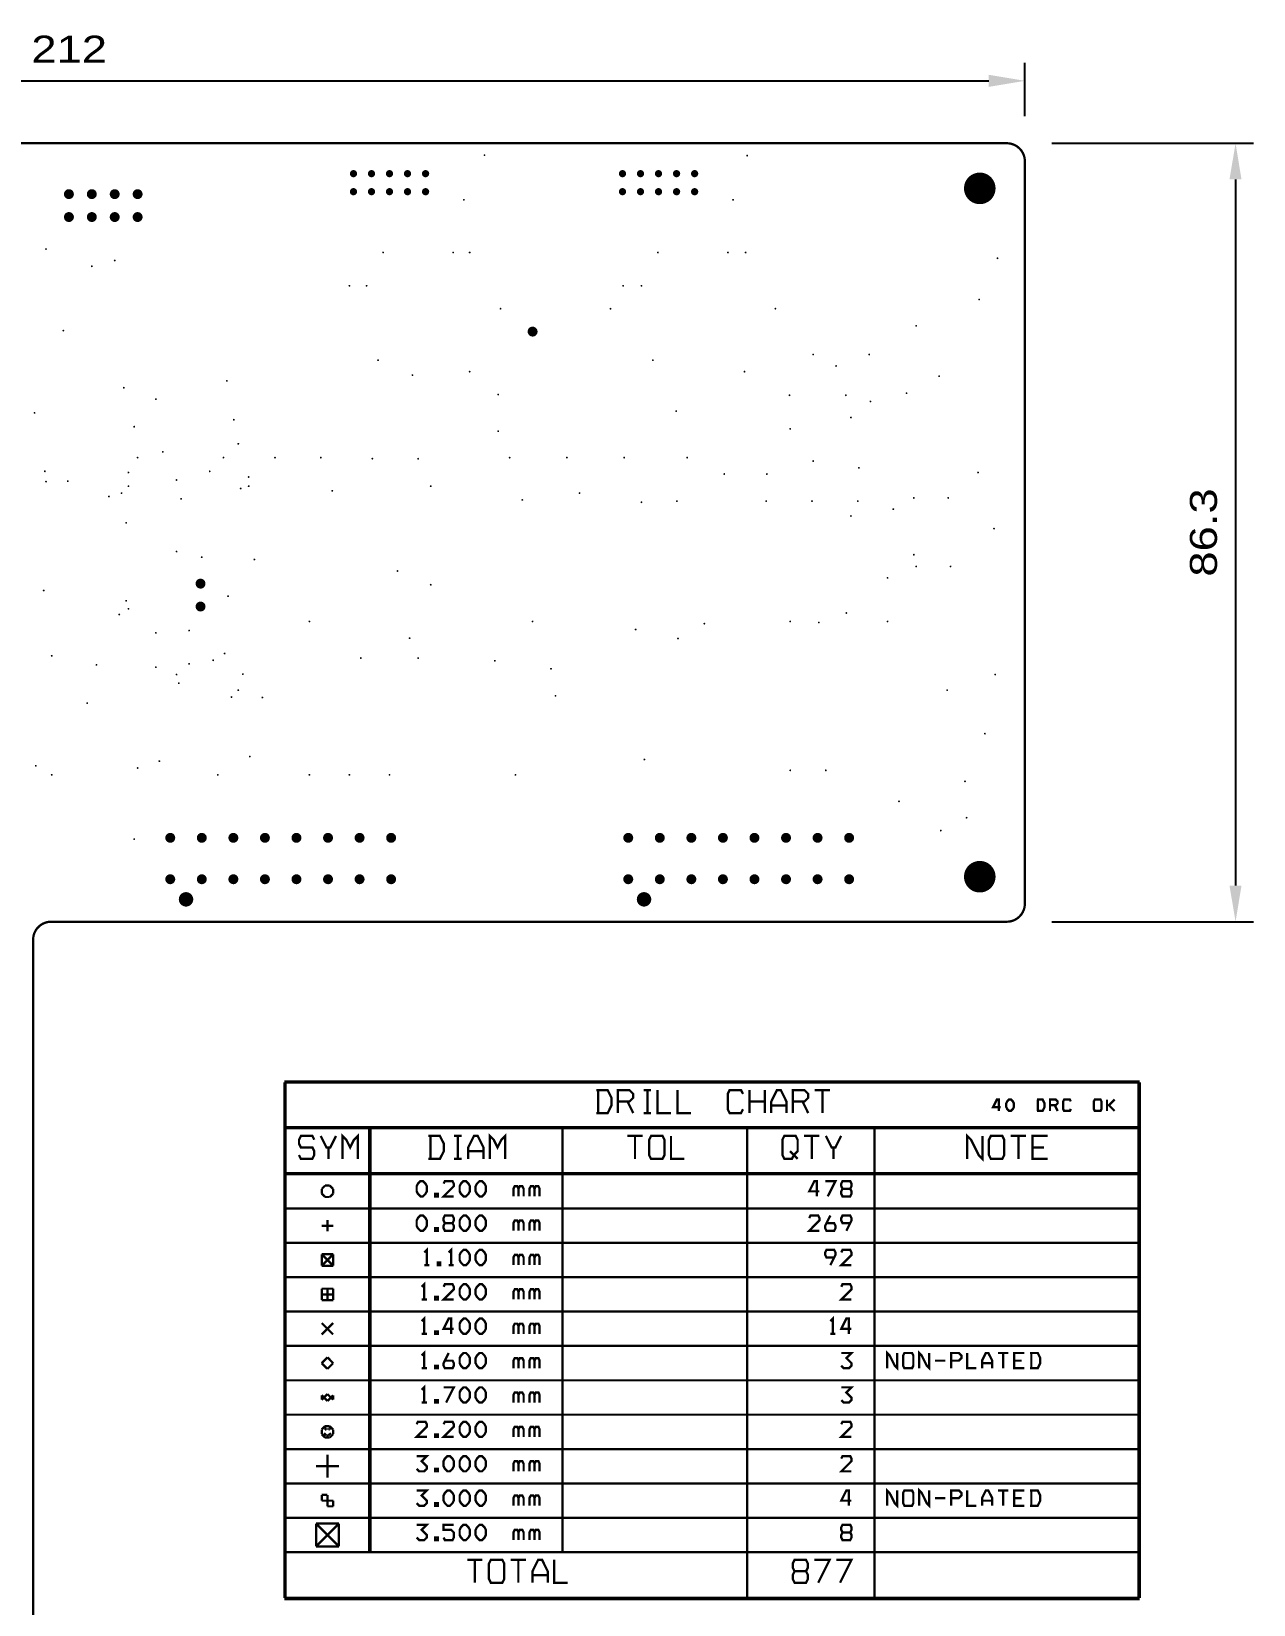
# Model space of a CAD drawing. Extents: x 71 to 326, y 113 to 435.
# Drawn here: x 190 to 325.6, y 260.8 to 435.1 of the extents above; entities that cross this region are included whole.
import ezdxf

# ---------------------------------------------------------------- set-up
doc = ezdxf.new("R2010")
doc.units = 0
doc.header["$LTSCALE"] = 10
doc.header["$MEASUREMENT"] = 0
doc.layers.get('0').update_dxf_attribs({"linetype": 'CONTINUOUS'})
doc.layers.get('Defpoints').update_dxf_attribs({"linetype": 'CONTINUOUS'})
for name, color, linetype in [('22-301-0_DRD', 7, 'CONTINUOUS'), ('QUOTE', 6, 'CONTINUOUS'), ('THRUHOLE_NPT', 12, 'CONTINUOUS'), ('THRUHOLE_TAP', 11, 'CONTINUOUS')]:
    doc.layers.add(name, color=color, linetype=linetype)
doc.styles.add('STILE3', font='arial.ttf', dxfattribs={"width": 1.2, "height": 3})
doc.dimstyles.new('QUOTE', dxfattribs={"dimscale": 0, "dimtxt": 3, "dimasz": 4, "dimexe": 2, "dimexo": 5, "dimgap": 2, "dimtad": 1, "dimdec": 1, "dimzin": 13, "dimdsep": 46, "dimtxsty": 'STILE3', "dimcen": 0, "dimclrt": 7, "dimadec": 0, "dimazin": 0, "dimtfac": 0.666667, "dimtdec": 1, "dimtofl": 0, "dimtmove": 2, "dimatfit": 3, "dimfxl": 0, "dimtolj": 1, "dimtzin": 13, "dimarcsym": 0})

# ---------------------------------------------------------------- blocks, each defined once
blk = doc.blocks.new('ROUND_29')
at = {"const_width": 0.8001}
blk.add_lwpolyline([(-0.40005, 0, 1), (0.40005, 0, 1)], format="xyb", close=True, dxfattribs=at)
blk = doc.blocks.new('ROUND_74')
at = {"const_width": 0.10033}
blk.add_lwpolyline([(-0.050164, 0, 1), (0.050164, 0, 1)], format="xyb", close=True, dxfattribs=at)
blk = doc.blocks.new('ROUND_79')
at = {"const_width": 0.40005}
blk.add_lwpolyline([(-0.200024, 0, 1), (0.200024, 0, 1)], format="xyb", close=True, dxfattribs=at)
blk = doc.blocks.new('ROUND_80')
at = {"const_width": 0.54991}
blk.add_lwpolyline([(-0.274954, 0, 1), (0.274954, 0, 1)], format="xyb", close=True, dxfattribs=at)
blk = doc.blocks.new('ROUND_44')
at = {"const_width": 1.75006}
blk.add_lwpolyline([(-0.87503, 0, 1), (0.87503, 0, 1)], format="xyb", close=True, dxfattribs=at)
blk = doc.blocks.new('*D13')
at = {"layer": 'Defpoints', "color": 0, "transparency": 16777216}
for p in [(300.2, 429.67), (88.2, 420.75), (300.2, 420.75)]:
    blk.add_point(p, dxfattribs=at)
at = {"layer": 'QUOTE', "color": 0, "lineweight": -2, "transparency": 16777216}
for p, q in [((88.2, 425.75), (88.2, 431.67)), ((300.2, 425.75), (300.2, 431.67)), ((92.2, 429.67), (296.2, 429.67))]:
    blk.add_line(p, q, dxfattribs=at)
at = {"layer": 'QUOTE', "color": 0, "transparency": 16777216}
for points in [[(92.2, 430.34), (92.2, 429), (88.2, 429.67)], [(296.2, 430.34), (296.2, 429), (300.2, 429.67)]]:
    blk.add_solid(points, dxfattribs=at)
at = {"layer": 'QUOTE', "color": 7, "transparency": 16777216, "insert": (194.2, 433.18), "char_height": 3, "attachment_point": 5, "style": 'STILE3'}
blk.add_mtext('\\A1;212', dxfattribs=at)
blk = doc.blocks.new('*D15')
at = {"layer": 'Defpoints', "color": 0, "transparency": 16777216}
for p in [(298.2, 422.75), (298.2, 336.45), (323.57, 336.45)]:
    blk.add_point(p, dxfattribs=at)
at = {"layer": 'QUOTE', "color": 0, "lineweight": -2, "transparency": 16777216}
for p, q in [((303.2, 422.75), (325.57, 422.75)), ((323.57, 418.75), (323.57, 340.45)), ((303.2, 336.45), (325.57, 336.45))]:
    blk.add_line(p, q, dxfattribs=at)
at = {"layer": 'QUOTE', "color": 0, "transparency": 16777216}
for points in [[(322.9, 418.75), (324.23, 418.75), (323.57, 422.75)], [(322.9, 340.45), (324.23, 340.45), (323.57, 336.45)]]:
    blk.add_solid(points, dxfattribs=at)
at = {"layer": 'QUOTE', "color": 7, "transparency": 16777216, "insert": (320.03, 379.6), "char_height": 3, "attachment_point": 5, "rotation": 90, "style": 'STILE3'}
blk.add_mtext('\\A1;86.3', dxfattribs=at)

msp = doc.modelspace()

# ---------------------------------------------------------------- linework, layer by layer
at = {"layer": '22-301-0_DRD', "const_width": 0.254}
for points in [[(298.2, 422.75), (90.2, 422.75)], [(300.2, 338.45), (300.2, 420.75)], [(192.2, 336.45), (298.2, 336.45)], [(190.2, 213.46), (190.2, 334.46)], [(312.95, 318.75), (218.08, 318.75)], [(218.08, 261.48), (218.08, 318.63)], [(312.82, 318.63), (218.21, 318.63)], [(218.21, 261.48), (218.21, 318.63)], [(252.66, 315.24), (253.93, 315.24), (254.35, 316.09), (254.35, 316.93), (253.93, 317.78), (252.66, 317.78)], [(252.87, 315.24), (252.87, 317.78)], [(255.07, 316.51), (256.34, 316.51), (256.76, 316.93), (256.76, 317.36), (256.34, 317.78), (255.07, 317.78), (255.07, 315.24)], [(258.75, 317.78), (257.91, 317.78)], [(258.33, 315.24), (258.33, 317.78)], [(260.96, 315.24), (259.47, 315.24), (259.47, 317.78)], [(263.16, 315.24), (261.67, 315.24), (261.67, 317.78)], [(268.94, 315.66), (268.72, 315.24), (267.45, 315.24), (267.24, 315.66), (267.24, 317.36), (267.45, 317.78), (268.72, 317.78), (268.94, 317.36)], [(269.65, 315.24), (269.65, 317.78)], [(271.35, 315.24), (271.35, 317.78)], [(273.76, 315.24), (273.76, 316.51), (273.13, 317.78), (272.7, 317.78), (272.07, 316.51), (272.07, 315.24)], [(274.48, 316.51), (275.75, 316.51), (276.17, 316.93), (276.17, 317.36), (275.75, 317.78), (274.48, 317.78), (274.48, 315.24)], [(278.59, 317.78), (276.89, 317.78)], [(277.74, 315.24), (277.74, 317.78)], [(312.82, 261.48), (312.82, 318.63)], [(312.95, 261.48), (312.95, 318.63)], [(256.13, 316.51), (256.76, 315.24)], [(271.35, 316.51), (269.65, 316.51)], [(273.76, 316.09), (272.07, 316.09)], [(275.54, 316.51), (276.17, 315.24)], [(297.52, 315.9), (296.68, 315.9), (297.1, 316.74), (297.31, 316.74), (297.31, 315.47)], [(298.45, 315.47), (298.24, 315.69), (298.14, 315.9), (298.14, 316.32), (298.24, 316.53), (298.45, 316.74), (298.66, 316.74), (298.87, 316.53), (298.98, 316.32), (298.98, 315.9), (298.87, 315.69), (298.66, 315.47), (298.45, 315.47)], [(301.53, 315.47), (302.17, 315.47), (302.38, 315.9), (302.38, 316.32), (302.17, 316.74), (301.53, 316.74)], [(301.64, 315.47), (301.64, 316.74)], [(302.99, 316.11), (303.63, 316.11), (303.84, 316.32), (303.84, 316.53), (303.63, 316.74), (302.99, 316.74), (302.99, 315.47)], [(303.52, 316.11), (303.84, 315.47)], [(305.3, 315.69), (305.19, 315.47), (304.56, 315.47), (304.45, 315.69), (304.45, 316.53), (304.56, 316.74), (305.19, 316.74), (305.3, 316.53)], [(307.96, 315.47), (307.85, 315.69), (307.85, 316.53), (307.96, 316.74), (308.59, 316.74), (308.7, 316.53), (308.7, 315.69), (308.59, 315.47), (307.96, 315.47)], [(309.31, 316.74), (309.31, 315.47)], [(310.16, 315.47), (309.52, 316.11), (310.16, 316.74)], [(258.75, 315.24), (257.91, 315.24)], [(312.82, 313.67), (218.21, 313.67)], [(312.82, 313.55), (218.21, 313.55)], [(221.38, 312.28), (221.17, 312.7), (219.9, 312.7), (219.69, 312.28), (219.69, 311.85), (219.9, 311.43), (221.17, 311.43), (221.38, 311.01), (221.38, 310.58), (221.17, 310.16), (219.9, 310.16), (219.69, 310.58)], [(223.8, 312.7), (223.16, 311.43), (222.74, 311.43), (222.1, 312.7)], [(226.21, 310.16), (226.21, 312.7), (225.79, 312.28), (225.36, 311.43), (224.94, 312.28), (224.52, 312.7), (224.52, 310.16)], [(227.48, 266.56), (227.48, 313.55)], [(227.61, 266.56), (227.61, 313.55)], [(234.05, 310.16), (235.32, 310.16), (235.75, 311.01), (235.75, 311.85), (235.32, 312.7), (234.05, 312.7)], [(234.26, 310.16), (234.26, 312.7)], [(237.73, 312.7), (236.89, 312.7)], [(237.31, 310.16), (237.31, 312.7)], [(240.15, 310.16), (240.15, 311.43), (239.51, 312.7), (239.09, 312.7), (238.46, 311.43), (238.46, 310.16)], [(242.56, 310.16), (242.56, 312.7), (242.14, 312.28), (241.71, 311.43), (241.29, 312.28), (240.87, 312.7), (240.87, 310.16)], [(248.92, 266.56), (248.92, 313.55)], [(257.81, 312.7), (256.12, 312.7)], [(256.96, 310.16), (256.96, 312.7)], [(258.74, 310.16), (258.53, 310.58), (258.53, 312.28), (258.74, 312.7), (260.01, 312.7), (260.23, 312.28), (260.23, 310.58), (260.01, 310.16), (258.74, 310.16)], [(262.43, 310.16), (260.95, 310.16), (260.95, 312.7)], [(269.41, 261.48), (269.41, 313.55)], [(273.31, 310.58), (273.52, 310.16), (274.36, 310.16), (274.58, 310.58), (275, 311.01), (275, 312.28), (274.79, 312.7), (273.52, 312.7), (273.31, 312.28), (273.31, 310.58)], [(277.41, 312.7), (275.72, 312.7)], [(276.57, 310.16), (276.57, 312.7)], [(279.82, 312.7), (279.19, 311.43), (278.77, 311.43), (278.13, 312.7)], [(283.51, 261.48), (283.51, 313.55)], [(295.5, 312.7), (295.5, 310.16), (295.08, 310.58), (294.23, 312.28), (293.81, 312.7), (293.81, 310.16)], [(296.43, 310.16), (296.22, 310.58), (296.22, 312.28), (296.43, 312.7), (297.7, 312.7), (297.91, 312.28), (297.91, 310.58), (297.7, 310.16), (296.43, 310.16)], [(300.33, 312.7), (298.63, 312.7)], [(299.48, 310.16), (299.48, 312.7)], [(302.74, 310.16), (301.04, 310.16), (301.04, 312.7), (302.74, 312.7)], [(222.95, 310.16), (222.95, 311.43)], [(240.15, 311.01), (238.46, 311.01)], [(274.15, 311.01), (275, 310.16)], [(278.98, 310.16), (278.98, 311.43)], [(302.31, 311.43), (301.04, 311.43)], [(312.82, 308.59), (218.21, 308.59)], [(237.73, 310.16), (236.89, 310.16)], [(312.82, 308.47), (218.21, 308.47)], [(222.59, 307.2), (222.21, 306.82)], [(222.21, 306.82), (222.21, 306.31)], [(223.1, 307.2), (222.59, 307.2)], [(223.48, 306.82), (223.1, 307.2)], [(223.48, 306.31), (223.48, 306.82)], [(233.16, 306), (232.88, 306.28), (232.74, 306.56), (232.74, 307.13), (232.88, 307.41), (233.16, 307.69), (233.44, 307.69), (233.72, 307.41), (233.87, 307.13), (233.87, 306.56), (233.72, 306.28), (233.44, 306), (233.16, 306)], [(236.86, 306), (235.73, 306), (236.86, 307.13), (236.86, 307.41), (236.72, 307.69), (235.87, 307.69), (235.73, 307.41)], [(237.93, 306), (237.65, 306.28), (237.51, 306.56), (237.51, 307.13), (237.65, 307.41), (237.93, 307.69), (238.21, 307.69), (238.49, 307.41), (238.64, 307.13), (238.64, 306.56), (238.49, 306.28), (238.21, 306), (237.93, 306)], [(239.71, 306), (239.43, 306.28), (239.28, 306.56), (239.28, 307.13), (239.43, 307.41), (239.71, 307.69), (239.99, 307.69), (240.27, 307.41), (240.41, 307.13), (240.41, 306.56), (240.27, 306.28), (239.99, 306), (239.71, 306)], [(244.61, 306), (244.61, 306.84), (244.46, 307.13), (244.18, 307.13), (244.04, 306.84), (243.9, 307.13), (243.62, 307.13), (243.47, 306.84), (243.47, 306)], [(244.04, 306), (244.04, 306.84)], [(246.38, 306), (246.38, 306.84), (246.24, 307.13), (245.96, 307.13), (245.82, 306.84), (245.68, 307.13), (245.4, 307.13), (245.25, 306.84), (245.25, 306)], [(245.82, 306), (245.82, 306.84)], [(277.41, 306.56), (276.28, 306.56), (276.85, 307.69), (277.13, 307.69), (277.13, 306)], [(278.34, 306), (279.19, 307.69), (278.06, 307.69)], [(280.83, 306.84), (280.97, 307.13), (280.97, 307.41), (280.83, 307.69), (279.98, 307.69), (279.84, 307.41), (279.84, 307.13), (279.98, 306.84), (280.83, 306.84), (280.97, 306.56), (280.97, 306.28), (280.83, 306), (279.98, 306), (279.84, 306.28), (279.84, 306.56), (279.98, 306.84)], [(222.21, 306.31), (222.59, 305.93)], [(222.59, 305.93), (223.1, 305.93)], [(223.1, 305.93), (223.48, 306.31)], [(234.8, 306), (235.08, 306), (235.08, 306.28), (234.8, 306.28), (234.8, 306)], [(312.82, 304.66), (218.21, 304.66)], [(222.85, 303.39), (222.85, 302.12)], [(233.16, 302.19), (232.88, 302.47), (232.74, 302.75), (232.74, 303.32), (232.88, 303.6), (233.16, 303.88), (233.44, 303.88), (233.72, 303.6), (233.87, 303.32), (233.87, 302.75), (233.72, 302.47), (233.44, 302.19), (233.16, 302.19)], [(236.72, 303.03), (236.86, 303.32), (236.86, 303.6), (236.72, 303.88), (235.87, 303.88), (235.73, 303.6), (235.73, 303.32), (235.87, 303.03), (236.72, 303.03), (236.86, 302.75), (236.86, 302.47), (236.72, 302.19), (235.87, 302.19), (235.73, 302.47), (235.73, 302.75), (235.87, 303.03)], [(237.93, 302.19), (237.65, 302.47), (237.51, 302.75), (237.51, 303.32), (237.65, 303.6), (237.93, 303.88), (238.21, 303.88), (238.49, 303.6), (238.64, 303.32), (238.64, 302.75), (238.49, 302.47), (238.21, 302.19), (237.93, 302.19)], [(239.71, 302.19), (239.43, 302.47), (239.28, 302.75), (239.28, 303.32), (239.43, 303.6), (239.71, 303.88), (239.99, 303.88), (240.27, 303.6), (240.41, 303.32), (240.41, 302.75), (240.27, 302.47), (239.99, 302.19), (239.71, 302.19)], [(244.61, 302.19), (244.61, 303.03), (244.46, 303.32), (244.18, 303.32), (244.04, 303.03), (243.9, 303.32), (243.62, 303.32), (243.47, 303.03), (243.47, 302.19)], [(246.38, 302.19), (246.38, 303.03), (246.24, 303.32), (245.96, 303.32), (245.82, 303.03), (245.68, 303.32), (245.4, 303.32), (245.25, 303.03), (245.25, 302.19)], [(277.41, 302.19), (276.28, 302.19), (277.41, 303.32), (277.41, 303.6), (277.27, 303.88), (276.42, 303.88), (276.28, 303.6)], [(278.2, 303.03), (279.05, 303.03), (279.19, 302.75), (279.19, 302.47), (279.05, 302.19), (278.2, 302.19), (278.06, 302.47), (278.06, 302.75), (278.63, 303.88)], [(280.83, 303.03), (279.98, 303.03), (279.84, 303.32), (279.84, 303.6), (279.98, 303.88), (280.83, 303.88), (280.97, 303.6), (280.97, 303.32), (280.4, 302.19)], [(223.48, 302.75), (222.21, 302.75)], [(234.8, 302.19), (235.08, 302.19), (235.08, 302.47), (234.8, 302.47), (234.8, 302.19)], [(244.04, 302.19), (244.04, 303.03)], [(245.82, 302.19), (245.82, 303.03)], [(312.82, 300.85), (218.21, 300.85)], [(233.87, 298.38), (233.87, 300.07), (233.58, 299.79)], [(236.57, 298.38), (236.57, 300.07), (236.29, 299.79)], [(237.93, 298.38), (237.65, 298.66), (237.51, 298.94), (237.51, 299.51), (237.65, 299.79), (237.93, 300.07), (238.21, 300.07), (238.49, 299.79), (238.64, 299.51), (238.64, 298.94), (238.49, 298.66), (238.21, 298.38), (237.93, 298.38)], [(239.71, 298.38), (239.43, 298.66), (239.28, 298.94), (239.28, 299.51), (239.43, 299.79), (239.71, 300.07), (239.99, 300.07), (240.27, 299.79), (240.41, 299.51), (240.41, 298.94), (240.27, 298.66), (239.99, 298.38), (239.71, 298.38)], [(279.05, 299.22), (278.2, 299.22), (278.06, 299.51), (278.06, 299.79), (278.2, 300.07), (279.05, 300.07), (279.19, 299.79), (279.19, 299.51), (278.63, 298.38)], [(280.97, 298.38), (279.84, 298.38), (280.97, 299.51), (280.97, 299.79), (280.83, 300.07), (279.98, 300.07), (279.84, 299.79)], [(222.21, 299.58), (222.21, 298.31)], [(223.48, 299.58), (222.21, 299.58)], [(223.48, 299.58), (222.21, 298.31)], [(223.48, 298.31), (222.21, 299.58)], [(222.21, 298.31), (223.48, 298.31)], [(223.48, 298.31), (223.48, 299.58)], [(234.15, 298.38), (233.58, 298.38)], [(235.08, 298.38), (235.36, 298.38), (235.36, 298.66), (235.08, 298.66), (235.08, 298.38)], [(236.86, 298.38), (236.29, 298.38)], [(244.61, 298.38), (244.61, 299.22), (244.46, 299.51), (244.18, 299.51), (244.04, 299.22), (243.9, 299.51), (243.62, 299.51), (243.47, 299.22), (243.47, 298.38)], [(244.04, 298.38), (244.04, 299.22)], [(246.38, 298.38), (246.38, 299.22), (246.24, 299.51), (245.96, 299.51), (245.82, 299.22), (245.68, 299.51), (245.4, 299.51), (245.25, 299.22), (245.25, 298.38)], [(245.82, 298.38), (245.82, 299.22)], [(312.82, 297.04), (218.21, 297.04)], [(233.58, 294.57), (233.58, 296.26), (233.3, 295.98)], [(222.21, 295.77), (222.21, 294.5)], [(223.48, 295.77), (222.21, 295.77)], [(223.48, 295.13), (222.21, 295.13)], [(222.85, 295.77), (222.85, 294.5)], [(223.48, 294.5), (223.48, 295.77)], [(234.8, 294.57), (235.08, 294.57), (235.08, 294.85), (234.8, 294.85), (234.8, 294.57)], [(236.86, 294.57), (235.73, 294.57), (236.86, 295.7), (236.86, 295.98), (236.72, 296.26), (235.87, 296.26), (235.73, 295.98)], [(237.93, 294.57), (237.65, 294.85), (237.51, 295.13), (237.51, 295.7), (237.65, 295.98), (237.93, 296.26), (238.21, 296.26), (238.49, 295.98), (238.64, 295.7), (238.64, 295.13), (238.49, 294.85), (238.21, 294.57), (237.93, 294.57)], [(239.71, 294.57), (239.43, 294.85), (239.28, 295.13), (239.28, 295.7), (239.43, 295.98), (239.71, 296.26), (239.99, 296.26), (240.27, 295.98), (240.41, 295.7), (240.41, 295.13), (240.27, 294.85), (239.99, 294.57), (239.71, 294.57)], [(244.61, 294.57), (244.61, 295.41), (244.46, 295.7), (244.18, 295.7), (244.04, 295.41), (243.9, 295.7), (243.62, 295.7), (243.47, 295.41), (243.47, 294.57)], [(244.04, 294.57), (244.04, 295.41)], [(246.38, 294.57), (246.38, 295.41), (246.24, 295.7), (245.96, 295.7), (245.82, 295.41), (245.68, 295.7), (245.4, 295.7), (245.25, 295.41), (245.25, 294.57)], [(245.82, 294.57), (245.82, 295.41)], [(280.97, 294.57), (279.84, 294.57), (280.97, 295.7), (280.97, 295.98), (280.83, 296.26), (279.98, 296.26), (279.84, 295.98)], [(312.82, 293.23), (218.21, 293.23)], [(222.21, 294.5), (223.48, 294.5)], [(233.87, 294.57), (233.3, 294.57)], [(223.48, 291.96), (222.21, 290.69)], [(223.48, 290.69), (222.21, 291.96)], [(233.58, 290.76), (233.58, 292.45), (233.3, 292.17)], [(236.86, 291.32), (235.73, 291.32), (236.29, 292.45), (236.57, 292.45), (236.57, 290.76)], [(237.93, 290.76), (237.65, 291.04), (237.51, 291.32), (237.51, 291.89), (237.65, 292.17), (237.93, 292.45), (238.21, 292.45), (238.49, 292.17), (238.64, 291.89), (238.64, 291.32), (238.49, 291.04), (238.21, 290.76), (237.93, 290.76)], [(239.71, 290.76), (239.43, 291.04), (239.28, 291.32), (239.28, 291.89), (239.43, 292.17), (239.71, 292.45), (239.99, 292.45), (240.27, 292.17), (240.41, 291.89), (240.41, 291.32), (240.27, 291.04), (239.99, 290.76), (239.71, 290.76)], [(244.61, 290.76), (244.61, 291.6), (244.46, 291.89), (244.18, 291.89), (244.04, 291.6), (243.9, 291.89), (243.62, 291.89), (243.47, 291.6), (243.47, 290.76)], [(244.04, 290.76), (244.04, 291.6)], [(246.38, 290.76), (246.38, 291.6), (246.24, 291.89), (245.96, 291.89), (245.82, 291.6), (245.68, 291.89), (245.4, 291.89), (245.25, 291.6), (245.25, 290.76)], [(245.82, 290.76), (245.82, 291.6)], [(278.91, 290.76), (278.91, 292.45), (278.63, 292.17)], [(280.97, 291.32), (279.84, 291.32), (280.4, 292.45), (280.69, 292.45), (280.69, 290.76)], [(312.82, 289.42), (218.21, 289.42)], [(233.87, 290.76), (233.3, 290.76)], [(234.8, 290.76), (235.08, 290.76), (235.08, 291.04), (234.8, 291.04), (234.8, 290.76)], [(279.19, 290.76), (278.63, 290.76)], [(222.85, 288.15), (222.21, 287.51)], [(223.48, 287.51), (222.85, 288.15)], [(233.58, 286.95), (233.58, 288.64), (233.3, 288.36)], [(235.87, 287.79), (236.72, 287.79), (236.86, 287.51), (236.86, 287.23), (236.72, 286.95), (235.87, 286.95), (235.73, 287.23), (235.73, 287.51), (236.29, 288.64)], [(237.93, 286.95), (237.65, 287.23), (237.51, 287.51), (237.51, 288.08), (237.65, 288.36), (237.93, 288.64), (238.21, 288.64), (238.49, 288.36), (238.64, 288.08), (238.64, 287.51), (238.49, 287.23), (238.21, 286.95), (237.93, 286.95)], [(239.71, 286.95), (239.43, 287.23), (239.28, 287.51), (239.28, 288.08), (239.43, 288.36), (239.71, 288.64), (239.99, 288.64), (240.27, 288.36), (240.41, 288.08), (240.41, 287.51), (240.27, 287.23), (239.99, 286.95), (239.71, 286.95)], [(244.61, 286.95), (244.61, 287.79), (244.46, 288.08), (244.18, 288.08), (244.04, 287.79), (243.9, 288.08), (243.62, 288.08), (243.47, 287.79), (243.47, 286.95)], [(244.04, 286.95), (244.04, 287.79)], [(246.38, 286.95), (246.38, 287.79), (246.24, 288.08), (245.96, 288.08), (245.82, 287.79), (245.68, 288.08), (245.4, 288.08), (245.25, 287.79), (245.25, 286.95)], [(245.82, 286.95), (245.82, 287.79)], [(279.84, 287.23), (280.12, 286.95), (280.69, 286.95), (280.97, 287.23), (280.97, 287.51), (280.4, 288.08), (280.97, 288.64), (279.84, 288.64)], [(286.05, 288.64), (286.05, 286.95), (285.77, 287.23), (285.2, 288.36), (284.92, 288.64), (284.92, 286.95)], [(286.84, 286.95), (286.7, 287.23), (286.7, 288.36), (286.84, 288.64), (287.69, 288.64), (287.83, 288.36), (287.83, 287.23), (287.69, 286.95), (286.84, 286.95)], [(289.6, 288.64), (289.6, 286.95), (289.32, 287.23), (288.76, 288.36), (288.48, 288.64), (288.48, 286.95)], [(291.38, 287.79), (290.25, 287.79)], [(292.03, 287.79), (292.88, 287.79), (293.16, 288.08), (293.16, 288.36), (292.88, 288.64), (292.03, 288.64), (292.03, 286.95)], [(294.8, 286.95), (293.81, 286.95), (293.81, 288.64)], [(296.58, 286.95), (296.58, 287.79), (296.15, 288.64), (295.87, 288.64), (295.45, 287.79), (295.45, 286.95)], [(298.35, 288.64), (297.22, 288.64)], [(297.79, 286.95), (297.79, 288.64)], [(300.13, 286.95), (299, 286.95), (299, 288.64), (300.13, 288.64)], [(299.85, 287.79), (299, 287.79)], [(300.78, 286.95), (301.63, 286.95), (301.91, 287.51), (301.91, 288.08), (301.63, 288.64), (300.78, 288.64)], [(300.92, 286.95), (300.92, 288.64)], [(222.21, 287.51), (222.85, 286.88)], [(222.85, 286.88), (223.48, 287.51)], [(233.87, 286.95), (233.3, 286.95)], [(234.8, 286.95), (235.08, 286.95), (235.08, 287.23), (234.8, 287.23), (234.8, 286.95)], [(296.58, 287.51), (295.45, 287.51)], [(312.82, 285.61), (218.21, 285.61)], [(233.58, 283.14), (233.58, 284.83), (233.3, 284.55)], [(236.01, 283.14), (236.86, 284.83), (235.73, 284.83)], [(237.93, 283.14), (237.65, 283.42), (237.51, 283.7), (237.51, 284.27), (237.65, 284.55), (237.93, 284.83), (238.21, 284.83), (238.49, 284.55), (238.64, 284.27), (238.64, 283.7), (238.49, 283.42), (238.21, 283.14), (237.93, 283.14)], [(239.71, 283.14), (239.43, 283.42), (239.28, 283.7), (239.28, 284.27), (239.43, 284.55), (239.71, 284.83), (239.99, 284.83), (240.27, 284.55), (240.41, 284.27), (240.41, 283.7), (240.27, 283.42), (239.99, 283.14), (239.71, 283.14)], [(244.61, 283.14), (244.61, 283.98), (244.46, 284.27), (244.18, 284.27), (244.04, 283.98), (243.9, 284.27), (243.62, 284.27), (243.47, 283.98), (243.47, 283.14)], [(246.38, 283.14), (246.38, 283.98), (246.24, 284.27), (245.96, 284.27), (245.82, 283.98), (245.68, 284.27), (245.4, 284.27), (245.25, 283.98), (245.25, 283.14)], [(279.84, 283.42), (280.12, 283.14), (280.69, 283.14), (280.97, 283.42), (280.97, 283.7), (280.4, 284.27), (280.97, 284.83), (279.84, 284.83)], [(222.21, 283.45), (222.85, 284.08)], [(222.21, 283.96), (222.21, 283.45)], [(222.85, 283.32), (222.21, 283.96)], [(222.85, 284.08), (223.48, 283.45)], [(223.48, 283.96), (222.85, 283.32)], [(223.48, 283.45), (223.48, 283.96)], [(233.87, 283.14), (233.3, 283.14)], [(234.8, 283.14), (235.08, 283.14), (235.08, 283.42), (234.8, 283.42), (234.8, 283.14)], [(244.04, 283.14), (244.04, 283.98)], [(245.82, 283.14), (245.82, 283.98)], [(312.82, 281.8), (218.21, 281.8)], [(233.87, 279.33), (232.74, 279.33), (233.87, 280.46), (233.87, 280.74), (233.72, 281.02), (232.88, 281.02), (232.74, 280.74)], [(236.86, 279.33), (235.73, 279.33), (236.86, 280.46), (236.86, 280.74), (236.72, 281.02), (235.87, 281.02), (235.73, 280.74)], [(237.93, 279.33), (237.65, 279.61), (237.51, 279.89), (237.51, 280.46), (237.65, 280.74), (237.93, 281.02), (238.21, 281.02), (238.49, 280.74), (238.64, 280.46), (238.64, 279.89), (238.49, 279.61), (238.21, 279.33), (237.93, 279.33)], [(239.71, 279.33), (239.43, 279.61), (239.28, 279.89), (239.28, 280.46), (239.43, 280.74), (239.71, 281.02), (239.99, 281.02), (240.27, 280.74), (240.41, 280.46), (240.41, 279.89), (240.27, 279.61), (239.99, 279.33), (239.71, 279.33)], [(280.97, 279.33), (279.84, 279.33), (280.97, 280.46), (280.97, 280.74), (280.83, 281.02), (279.98, 281.02), (279.84, 280.74)], [(222.59, 280.53), (222.21, 280.15)], [(222.21, 280.15), (222.21, 279.64)], [(222.21, 279.64), (222.59, 279.26)], [(222.72, 279.51), (222.46, 279.76)], [(223.1, 280.53), (222.59, 280.53)], [(222.59, 280.27), (222.59, 280.15)], [(222.72, 280.27), (222.59, 280.27)], [(222.59, 280.15), (222.72, 280.15)], [(222.59, 279.26), (223.1, 279.26)], [(222.72, 280.15), (222.72, 280.27)], [(222.97, 279.51), (222.72, 279.51)], [(222.97, 280.27), (222.97, 280.15)], [(223.1, 280.27), (222.97, 280.27)], [(222.97, 280.15), (223.1, 280.15)], [(223.23, 279.76), (222.97, 279.51)], [(223.48, 280.15), (223.1, 280.53)], [(223.1, 280.15), (223.1, 280.27)], [(223.1, 279.26), (223.48, 279.64)], [(223.48, 279.64), (223.48, 280.15)], [(234.8, 279.33), (235.08, 279.33), (235.08, 279.61), (234.8, 279.61), (234.8, 279.33)], [(244.61, 279.33), (244.61, 280.17), (244.46, 280.46), (244.18, 280.46), (244.04, 280.17), (243.9, 280.46), (243.62, 280.46), (243.47, 280.17), (243.47, 279.33)], [(244.04, 279.33), (244.04, 280.17)], [(246.38, 279.33), (246.38, 280.17), (246.24, 280.46), (245.96, 280.46), (245.82, 280.17), (245.68, 280.46), (245.4, 280.46), (245.25, 280.17), (245.25, 279.33)], [(245.82, 279.33), (245.82, 280.17)], [(312.82, 277.99), (218.21, 277.99)], [(222.85, 277.35), (222.85, 274.81)], [(232.74, 275.8), (233.02, 275.52), (233.58, 275.52), (233.87, 275.8), (233.87, 276.08), (233.3, 276.65), (233.87, 277.21), (232.74, 277.21)], [(236.15, 275.52), (235.87, 275.8), (235.73, 276.08), (235.73, 276.65), (235.87, 276.93), (236.15, 277.21), (236.43, 277.21), (236.72, 276.93), (236.86, 276.65), (236.86, 276.08), (236.72, 275.8), (236.43, 275.52), (236.15, 275.52)], [(237.93, 275.52), (237.65, 275.8), (237.51, 276.08), (237.51, 276.65), (237.65, 276.93), (237.93, 277.21), (238.21, 277.21), (238.49, 276.93), (238.64, 276.65), (238.64, 276.08), (238.49, 275.8), (238.21, 275.52), (237.93, 275.52)], [(239.71, 275.52), (239.43, 275.8), (239.28, 276.08), (239.28, 276.65), (239.43, 276.93), (239.71, 277.21), (239.99, 277.21), (240.27, 276.93), (240.41, 276.65), (240.41, 276.08), (240.27, 275.8), (239.99, 275.52), (239.71, 275.52)], [(280.97, 275.52), (279.84, 275.52), (280.97, 276.65), (280.97, 276.93), (280.83, 277.21), (279.98, 277.21), (279.84, 276.93)], [(224.12, 276.08), (221.58, 276.08)], [(234.8, 275.52), (235.08, 275.52), (235.08, 275.8), (234.8, 275.8), (234.8, 275.52)], [(244.61, 275.52), (244.61, 276.36), (244.46, 276.65), (244.18, 276.65), (244.04, 276.36), (243.9, 276.65), (243.62, 276.65), (243.47, 276.36), (243.47, 275.52)], [(244.04, 275.52), (244.04, 276.36)], [(246.38, 275.52), (246.38, 276.36), (246.24, 276.65), (245.96, 276.65), (245.82, 276.36), (245.68, 276.65), (245.4, 276.65), (245.25, 276.36), (245.25, 275.52)], [(245.82, 275.52), (245.82, 276.36)], [(312.82, 274.18), (218.21, 274.18)], [(222.21, 272.91), (222.21, 272.27)], [(222.85, 272.91), (222.21, 272.91)], [(222.21, 272.27), (223.48, 272.27)], [(222.85, 271.64), (222.85, 272.91)], [(223.48, 272.27), (223.48, 271.64)], [(232.74, 271.99), (233.02, 271.71), (233.58, 271.71), (233.87, 271.99), (233.87, 272.27), (233.3, 272.84), (233.87, 273.4), (232.74, 273.4)], [(234.8, 271.71), (235.08, 271.71), (235.08, 271.99), (234.8, 271.99), (234.8, 271.71)], [(236.15, 271.71), (235.87, 271.99), (235.73, 272.27), (235.73, 272.84), (235.87, 273.12), (236.15, 273.4), (236.43, 273.4), (236.72, 273.12), (236.86, 272.84), (236.86, 272.27), (236.72, 271.99), (236.43, 271.71), (236.15, 271.71)], [(237.93, 271.71), (237.65, 271.99), (237.51, 272.27), (237.51, 272.84), (237.65, 273.12), (237.93, 273.4), (238.21, 273.4), (238.49, 273.12), (238.64, 272.84), (238.64, 272.27), (238.49, 271.99), (238.21, 271.71), (237.93, 271.71)], [(239.71, 271.71), (239.43, 271.99), (239.28, 272.27), (239.28, 272.84), (239.43, 273.12), (239.71, 273.4), (239.99, 273.4), (240.27, 273.12), (240.41, 272.84), (240.41, 272.27), (240.27, 271.99), (239.99, 271.71), (239.71, 271.71)], [(244.61, 271.71), (244.61, 272.55), (244.46, 272.84), (244.18, 272.84), (244.04, 272.55), (243.9, 272.84), (243.62, 272.84), (243.47, 272.55), (243.47, 271.71)], [(244.04, 271.71), (244.04, 272.55)], [(246.38, 271.71), (246.38, 272.55), (246.24, 272.84), (245.96, 272.84), (245.82, 272.55), (245.68, 272.84), (245.4, 272.84), (245.25, 272.55), (245.25, 271.71)], [(245.82, 271.71), (245.82, 272.55)], [(280.97, 272.27), (279.84, 272.27), (280.4, 273.4), (280.69, 273.4), (280.69, 271.71)], [(286.05, 273.4), (286.05, 271.71), (285.77, 271.99), (285.2, 273.12), (284.92, 273.4), (284.92, 271.71)], [(286.84, 271.71), (286.7, 271.99), (286.7, 273.12), (286.84, 273.4), (287.69, 273.4), (287.83, 273.12), (287.83, 271.99), (287.69, 271.71), (286.84, 271.71)], [(289.6, 273.4), (289.6, 271.71), (289.32, 271.99), (288.76, 273.12), (288.48, 273.4), (288.48, 271.71)], [(291.38, 272.55), (290.25, 272.55)], [(292.03, 272.55), (292.88, 272.55), (293.16, 272.84), (293.16, 273.12), (292.88, 273.4), (292.03, 273.4), (292.03, 271.71)], [(294.8, 271.71), (293.81, 271.71), (293.81, 273.4)], [(296.58, 271.71), (296.58, 272.55), (296.15, 273.4), (295.87, 273.4), (295.45, 272.55), (295.45, 271.71)], [(296.58, 272.27), (295.45, 272.27)], [(298.35, 273.4), (297.22, 273.4)], [(297.79, 271.71), (297.79, 273.4)], [(300.13, 271.71), (299, 271.71), (299, 273.4), (300.13, 273.4)], [(299.85, 272.55), (299, 272.55)], [(300.78, 271.71), (301.63, 271.71), (301.91, 272.27), (301.91, 272.84), (301.63, 273.4), (300.78, 273.4)], [(300.92, 271.71), (300.92, 273.4)], [(312.82, 270.37), (218.21, 270.37)], [(223.48, 271.64), (222.85, 271.64)], [(221.58, 269.73), (221.58, 267.19)], [(224.12, 269.73), (221.58, 269.73)], [(224.12, 269.73), (221.58, 267.19)], [(224.12, 267.19), (221.58, 269.73)], [(224.12, 267.19), (224.12, 269.73)], [(232.74, 268.18), (233.02, 267.9), (233.58, 267.9), (233.87, 268.18), (233.87, 268.46), (233.3, 269.03), (233.87, 269.59), (232.74, 269.59)], [(235.73, 268.18), (235.87, 267.9), (236.72, 267.9), (236.86, 268.18), (236.86, 268.74), (236.57, 269.03), (235.73, 269.03), (235.73, 269.59), (236.86, 269.59)], [(237.93, 267.9), (237.65, 268.18), (237.51, 268.46), (237.51, 269.03), (237.65, 269.31), (237.93, 269.59), (238.21, 269.59), (238.49, 269.31), (238.64, 269.03), (238.64, 268.46), (238.49, 268.18), (238.21, 267.9), (237.93, 267.9)], [(239.71, 267.9), (239.43, 268.18), (239.28, 268.46), (239.28, 269.03), (239.43, 269.31), (239.71, 269.59), (239.99, 269.59), (240.27, 269.31), (240.41, 269.03), (240.41, 268.46), (240.27, 268.18), (239.99, 267.9), (239.71, 267.9)], [(244.61, 267.9), (244.61, 268.74), (244.46, 269.03), (244.18, 269.03), (244.04, 268.74), (243.9, 269.03), (243.62, 269.03), (243.47, 268.74), (243.47, 267.9)], [(244.04, 267.9), (244.04, 268.74)], [(246.38, 267.9), (246.38, 268.74), (246.24, 269.03), (245.96, 269.03), (245.82, 268.74), (245.68, 269.03), (245.4, 269.03), (245.25, 268.74), (245.25, 267.9)], [(245.82, 267.9), (245.82, 268.74)], [(280.83, 268.74), (280.97, 269.03), (280.97, 269.31), (280.83, 269.59), (279.98, 269.59), (279.84, 269.31), (279.84, 269.03), (279.98, 268.74), (280.83, 268.74), (280.97, 268.46), (280.97, 268.18), (280.83, 267.9), (279.98, 267.9), (279.84, 268.18), (279.84, 268.46), (279.98, 268.74)], [(221.58, 267.19), (224.12, 267.19)], [(234.8, 267.9), (235.08, 267.9), (235.08, 268.18), (234.8, 268.18), (234.8, 267.9)], [(312.82, 266.56), (218.21, 266.56)], [(240.04, 265.71), (238.35, 265.71)], [(239.2, 263.17), (239.2, 265.71)], [(240.97, 263.17), (240.76, 263.59), (240.76, 265.29), (240.97, 265.71), (242.24, 265.71), (242.46, 265.29), (242.46, 263.59), (242.24, 263.17), (240.97, 263.17)], [(244.87, 265.71), (243.18, 265.71)], [(244.02, 263.17), (244.02, 265.71)], [(247.28, 263.17), (247.28, 264.44), (246.65, 265.71), (246.22, 265.71), (245.59, 264.44), (245.59, 263.17)], [(249.48, 263.17), (248, 263.17), (248, 265.71)], [(275.93, 264.44), (276.14, 264.86), (276.14, 265.29), (275.93, 265.71), (274.66, 265.71), (274.45, 265.29), (274.45, 264.86), (274.66, 264.44), (275.93, 264.44), (276.14, 264.02), (276.14, 263.59), (275.93, 263.17), (274.66, 263.17), (274.45, 263.59), (274.45, 264.02), (274.66, 264.44)], [(277.28, 263.17), (278.55, 265.71), (276.86, 265.71)], [(279.7, 263.17), (280.97, 265.71), (279.28, 265.71)], [(247.28, 264.02), (245.59, 264.02)], [(312.82, 261.48), (218.21, 261.48)], [(312.95, 261.35), (218.08, 261.35)]]:
    msp.add_lwpolyline(points, dxfattribs=at)
for points in [[(300.2, 420.75, 0.414214), (298.2, 422.75)], [(298.2, 336.45, 0.414214), (300.2, 338.45)], [(192.2, 336.45, 0.414214), (190.2, 334.46)]]:
    msp.add_lwpolyline(points, format="xyb", dxfattribs=at)

# ---------------------------------------------------------------- block references
at = {"layer": 'THRUHOLE_NPT'}
for p in [(207.16, 338.93), (257.96, 338.93)]:
    msp.add_blockref('ROUND_29', p, dxfattribs=at)
at = {"layer": 'THRUHOLE_TAP'}
for name, p in [('ROUND_74', (240.27, 421.43)), ('ROUND_74', (269.4, 421.38)), ('ROUND_79', (225.73, 419.38)), ('ROUND_79', (227.73, 419.38)), ('ROUND_79', (229.73, 419.38)), ('ROUND_79', (231.73, 419.38)), ('ROUND_79', (233.73, 419.38)), ('ROUND_79', (255.57, 419.38)), ('ROUND_79', (257.57, 419.38)), ('ROUND_79', (259.57, 419.38)), ('ROUND_79', (261.57, 419.38)), ('ROUND_79', (263.57, 419.38)), ('ROUND_44', (295.2, 417.75)), ('ROUND_80', (194.17, 417.11)), ('ROUND_80', (196.71, 417.11)), ('ROUND_80', (199.25, 417.11)), ('ROUND_80', (201.79, 417.11)), ('ROUND_79', (225.73, 417.38)), ('ROUND_79', (227.73, 417.38)), ('ROUND_79', (229.73, 417.38)), ('ROUND_79', (231.73, 417.38)), ('ROUND_79', (233.73, 417.38)), ('ROUND_79', (255.57, 417.38)), ('ROUND_79', (257.57, 417.38)), ('ROUND_79', (259.57, 417.38)), ('ROUND_79', (261.57, 417.38)), ('ROUND_79', (263.57, 417.38)), ('ROUND_80', (194.17, 414.57)), ('ROUND_80', (196.71, 414.57)), ('ROUND_80', (199.25, 414.57)), ('ROUND_80', (201.79, 414.57)), ('ROUND_74', (237.98, 416.48)), ('ROUND_74', (267.83, 416.48)), ('ROUND_74', (191.63, 411.02)), ('ROUND_74', (199.25, 409.75)), ('ROUND_74', (229.02, 410.64)), ('ROUND_74', (236.79, 410.64)), ('ROUND_74', (238.62, 410.64)), ('ROUND_74', (259.5, 410.64)), ('ROUND_74', (267.27, 410.64)), ('ROUND_74', (269.23, 410.64)), ('ROUND_74', (297.17, 410)), ('ROUND_74', (196.71, 409.11)), ('ROUND_74', (225.28, 406.95)), ('ROUND_74', (227.19, 406.95)), ('ROUND_74', (255.64, 406.95)), ('ROUND_74', (257.67, 406.95)), ('ROUND_74', (295.13, 405.43)), ('ROUND_74', (242.05, 404.41)), ('ROUND_74', (254.24, 404.41)), ('ROUND_74', (272.53, 404.41)), ('ROUND_74', (193.55, 401.98)), ('ROUND_80', (245.6, 401.87)), ('ROUND_74', (288.15, 402.51)), ('ROUND_74', (276.72, 399.33)), ('ROUND_74', (282.94, 399.33)), ('ROUND_74', (228.46, 398.7)), ('ROUND_74', (258.94, 398.7)), ('ROUND_74', (279.26, 398.06)), ('ROUND_74', (211.69, 396.41)), ('ROUND_74', (232.27, 397.05)), ('ROUND_74', (238.62, 397.43)), ('ROUND_74', (269.1, 397.43)), ('ROUND_74', (290.69, 396.92)), ('ROUND_74', (200.26, 395.65)), ('ROUND_74', (203.82, 394.38)), ('ROUND_74', (241.79, 394.89)), ('ROUND_74', (274.1, 394.81)), ('ROUND_74', (280.35, 394.81)), ('ROUND_74', (283.07, 394.13)), ('ROUND_74', (287.08, 395.04)), ('ROUND_74', (190.36, 392.86)), ('ROUND_74', (261.53, 393.06)), ('ROUND_74', (280.91, 392.35)), ('ROUND_74', (201.41, 391.33)), ('ROUND_74', (212.46, 392.1)), ('ROUND_74', (241.79, 390.83)), ('ROUND_74', (274.18, 391.08)), ('ROUND_74', (212.96, 389.43)), ('ROUND_74', (201.79, 387.9)), ('ROUND_74', (204.58, 388.54)), ('ROUND_74', (211.31, 387.9)), ('ROUND_74', (217.03, 387.9)), ('ROUND_74', (222.11, 387.9)), ('ROUND_74', (227.82, 387.78)), ('ROUND_74', (232.9, 387.78)), ('ROUND_74', (243.06, 387.9)), ('ROUND_74', (249.41, 387.9)), ('ROUND_74', (255.76, 387.9)), ('ROUND_74', (262.75, 387.9)), ('ROUND_74', (276.72, 387.52)), ('ROUND_74', (191.5, 386.38)), ('ROUND_74', (200.77, 386.25)), ('ROUND_74', (206.11, 385.42)), ('ROUND_74', (209.79, 386.38)), ('ROUND_74', (214.11, 385.75)), ('ROUND_74', (266.86, 386.08)), ('ROUND_74', (271.59, 386.08)), ('ROUND_74', (281.8, 386.76)), ('ROUND_74', (295.01, 386.25)), ('ROUND_74', (191.63, 385.24)), ('ROUND_74', (194.04, 385.29)), ('ROUND_74', (198.61, 383.59)), ('ROUND_74', (200.01, 383.97)), ('ROUND_74', (200.77, 384.73)), ('ROUND_74', (213.22, 384.48)), ('ROUND_74', (214.11, 384.73)), ('ROUND_74', (223.38, 384.22)), ('ROUND_74', (234.3, 384.73)), ('ROUND_74', (250.81, 383.97)), ('ROUND_74', (206.61, 383.33)), ('ROUND_74', (244.46, 383.21)), ('ROUND_74', (257.67, 382.95)), ('ROUND_74', (261.61, 383.08)), ('ROUND_74', (271.51, 383.08)), ('ROUND_74', (276.59, 383.08)), ('ROUND_74', (281.67, 383.08)), ('ROUND_74', (285.61, 382.19)), ('ROUND_74', (287.89, 383.43)), ('ROUND_74', (291.7, 383.43)), ('ROUND_74', (200.52, 380.67)), ('ROUND_74', (280.91, 381.43)), ('ROUND_74', (296.78, 380.03)), ('ROUND_74', (206.11, 377.49)), ('ROUND_74', (208.9, 376.86)), ('ROUND_74', (214.74, 376.6)), ('ROUND_74', (287.89, 377.14)), ('ROUND_74', (230.62, 375.33)), ('ROUND_74', (288.15, 375.84)), ('ROUND_74', (291.96, 375.84)), ('ROUND_74', (191.37, 373.17)), ('ROUND_80', (208.77, 373.93)), ('ROUND_74', (234.3, 373.81)), ('ROUND_74', (284.97, 374.57)), ('ROUND_74', (200.52, 372.03)), ('ROUND_80', (208.77, 371.39)), ('ROUND_74', (211.82, 372.54)), ('ROUND_74', (199.76, 370.51)), ('ROUND_74', (200.77, 371.14)), ('ROUND_74', (220.84, 369.74)), ('ROUND_74', (245.6, 369.74)), ('ROUND_74', (274.18, 369.74)), ('ROUND_74', (277.35, 369.62)), ('ROUND_74', (280.4, 370.68)), ('ROUND_74', (284.97, 369.74)), ('ROUND_74', (203.82, 368.47)), ('ROUND_74', (207.5, 368.73)), ('ROUND_74', (231.96, 367.89)), ('ROUND_74', (257.03, 368.85)), ('ROUND_74', (264.65, 369.49)), ('ROUND_74', (211.44, 366.19)), ('ROUND_74', (261.73, 367.84)), ('ROUND_74', (192.26, 365.93)), ('ROUND_74', (197.22, 364.92)), ('ROUND_74', (203.82, 364.66)), ('ROUND_74', (207.5, 365.04)), ('ROUND_74', (210.17, 365.43)), ('ROUND_74', (226.55, 365.68)), ('ROUND_74', (232.9, 365.68)), ('ROUND_74', (241.41, 365.38)), ('ROUND_74', (247.64, 364.49)), ('ROUND_74', (206.11, 363.85)), ('ROUND_74', (206.36, 362.89)), ('ROUND_74', (213.47, 363.9)), ('ROUND_74', (296.91, 363.85)), ('ROUND_74', (212.2, 361.36)), ('ROUND_74', (212.96, 362.12)), ('ROUND_74', (215.63, 361.31)), ('ROUND_74', (248.14, 361.49)), ('ROUND_74', (291.58, 362.12)), ('ROUND_74', (196.2, 360.68)), ('ROUND_74', (295.77, 357.3)), ('ROUND_74', (204.2, 354.25)), ('ROUND_74', (214.23, 354.76)), ('ROUND_74', (258, 354.43)), ('ROUND_74', (190.49, 353.74)), ('ROUND_74', (192.26, 352.73)), ('ROUND_74', (201.79, 353.49)), ('ROUND_74', (210.68, 352.73)), ('ROUND_74', (220.84, 352.73)), ('ROUND_74', (225.28, 352.73)), ('ROUND_74', (229.73, 352.73)), ('ROUND_74', (243.7, 352.73)), ('ROUND_74', (274.18, 353.23)), ('ROUND_74', (278.12, 353.23)), ('ROUND_74', (293.56, 352.01)), ('ROUND_74', (286.24, 349.8)), ('ROUND_74', (293.74, 347.98)), ('ROUND_74', (201.41, 345.61)), ('ROUND_80', (205.41, 345.75)), ('ROUND_80', (208.91, 345.75)), ('ROUND_80', (212.41, 345.75)), ('ROUND_80', (215.91, 345.75)), ('ROUND_80', (219.41, 345.75)), ('ROUND_80', (222.91, 345.75)), ('ROUND_80', (226.41, 345.75)), ('ROUND_80', (229.91, 345.75)), ('ROUND_80', (256.21, 345.75)), ('ROUND_80', (259.71, 345.75)), ('ROUND_80', (263.21, 345.75)), ('ROUND_80', (266.71, 345.75)), ('ROUND_80', (270.21, 345.75)), ('ROUND_80', (273.71, 345.75)), ('ROUND_80', (277.21, 345.75)), ('ROUND_80', (280.71, 345.75)), ('ROUND_74', (290.87, 346.55)), ('ROUND_44', (295.2, 341.44)), ('ROUND_80', (205.41, 341.16)), ('ROUND_80', (208.91, 341.16)), ('ROUND_80', (212.41, 341.16)), ('ROUND_80', (215.91, 341.16)), ('ROUND_80', (219.41, 341.16)), ('ROUND_80', (222.91, 341.16)), ('ROUND_80', (226.41, 341.16)), ('ROUND_80', (229.91, 341.16)), ('ROUND_80', (256.21, 341.16)), ('ROUND_80', (259.71, 341.16)), ('ROUND_80', (263.21, 341.16)), ('ROUND_80', (266.71, 341.16)), ('ROUND_80', (270.21, 341.16)), ('ROUND_80', (273.71, 341.16)), ('ROUND_80', (277.21, 341.16)), ('ROUND_80', (280.71, 341.16))]:
    msp.add_blockref(name, p, dxfattribs=at)

# ---------------------------------------------------------------- dimensions: what is measured, and where the dimension line sits
at = {"layer": 'QUOTE'}
dim = msp.add_linear_dim(base=(300.2, 429.67), p1=(88.2, 420.75), p2=(300.2, 420.75), dimstyle='QUOTE', override={"dimscale": 1}, dxfattribs=at)
dim.commit()
dim.dimension.update_dxf_attribs({"geometry": '*D13', "text_midpoint": (194.2, 433.18)})
dim = msp.add_linear_dim(base=(323.57, 336.45), p1=(298.2, 422.75), p2=(298.2, 336.45), angle=90, dimstyle='QUOTE', override={"dimscale": 1}, dxfattribs=at)
dim.commit()
dim.dimension.update_dxf_attribs({"geometry": '*D15', "text_midpoint": (320.03, 379.6)})

doc.saveas('drawing.dxf')
